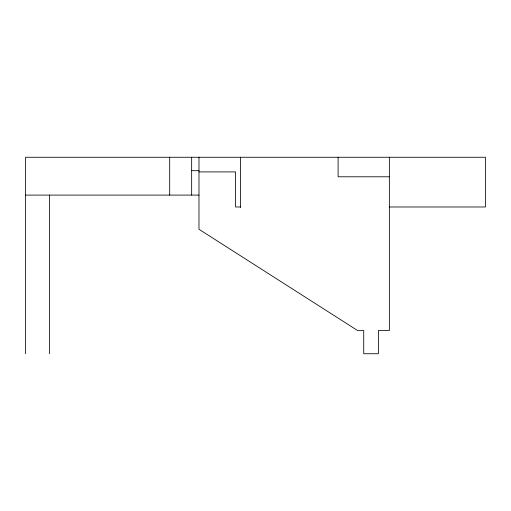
<?xml version="1.0" encoding="UTF-8"?>
<svg xmlns="http://www.w3.org/2000/svg" width="511" height="511" viewBox="0 0 511 511"><rect width="100%" height="100%" fill="white"/><g stroke="black" fill="none" stroke-linecap="round" stroke-linejoin="round"><path stroke-width="0.77" d="M191.657 170.687L198.977 170.687M198.977 171.907L235.59 171.907L235.59 206.987L240.47 206.987M389.356 176.787L338.103 176.787L338.103 157.26M25.55 195.093L198.977 195.093M389.356 206.987L485.45 206.987L485.45 157.26L25.55 157.26L25.55 353.74M389.356 157.26L389.356 330.553L378.376 330.553L378.376 353.74L363.73 353.74L363.73 330.553L357.63 330.553L198.977 229.26L198.977 157.26M240.47 157.26L240.47 207.498M191.657 157.26L191.657 195.093M169.69 157.26L169.69 195.093M49.573 195.093L49.573 353.74"/></g></svg>
